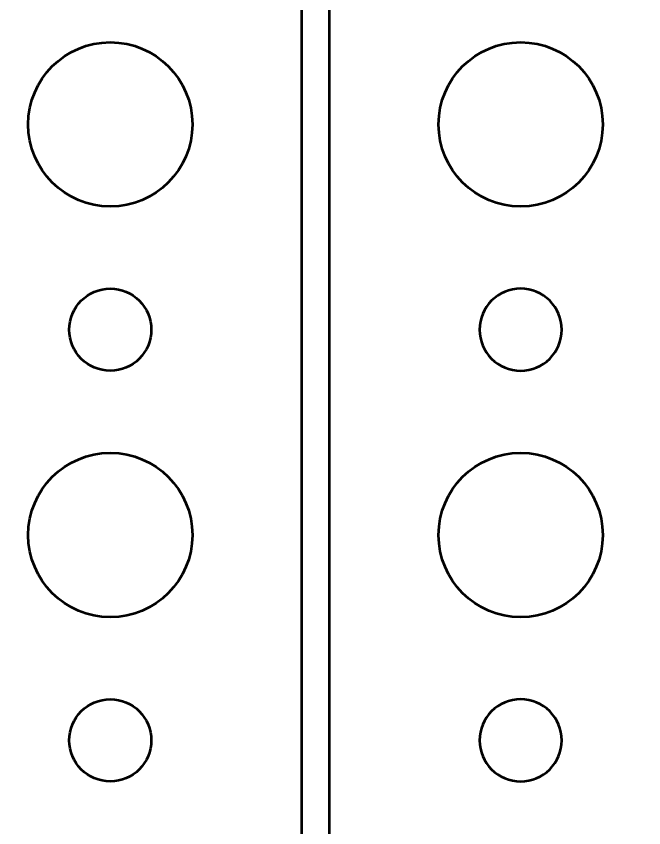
# Model space of a CAD drawing. Header units: centimetres. Extents: x -21.4 to 20.9, y -14.9 to 14.9.
# Drawn here: x -1.094 to 1.2, y -4.819 to -1.855 of the extents above; entities that cross this region are included whole.
import ezdxf

# ---------------------------------------------------------------- set-up
doc = ezdxf.new("R2010")
doc.units = ezdxf.units.CM
doc.header["$MEASUREMENT"] = 0
doc.layers.add('Layer 1', color=7, linetype='Continuous')

msp = doc.modelspace()

# ---------------------------------------------------------------- linework, layer by layer
at = {"layer": 'Layer 1', "lineweight": 53}
for centre in [(0.75001, -2.25001), (0.75001, -3.75001)]:
    msp.add_ellipse(centre, major_axis=(0, 0.30001), ratio=1, dxfattribs=at)
for points, knots in [([(-20.95, -14.45), (-20.95, -14.45), (-20.95, 14.45), (-20.95, 14.45), (-20.95, 14.45), (-20.95, 14.72614), (-20.72614, 14.95), (-20.45, 14.95), (-20.45, 14.95), (-20.45, 14.95), (-0.55, 14.95), (-0.55, 14.95), (-0.55, 14.95), (-0.27386, 14.95), (-0.05, 14.72614), (-0.05, 14.45), (-0.05, 14.45), (-0.05, 14.45), (-0.05, -14.45), (-0.05, -14.45), (-0.05, -14.45), (-0.05, -14.72614), (-0.27386, -14.95), (-0.55, -14.95), (-0.55, -14.95), (-0.55, -14.95), (-20.45, -14.95), (-20.45, -14.95), (-20.45, -14.95), (-20.72614, -14.95), (-20.95, -14.72614), (-20.95, -14.45)], [0, 0, 0, 0, 0.1111111, 0.1111111, 0.1111111, 0.1111111, 0.2222222, 0.2222222, 0.2222222, 0.2222222, 0.3333333, 0.3333333, 0.3333333, 0.3333333, 0.4444444, 0.4444444, 0.4444444, 0.4444444, 0.5555556, 0.5555556, 0.5555556, 0.5555556, 0.6666667, 0.6666667, 0.6666667, 0.6666667, 0.7777778, 0.7777778, 0.7777778, 0.7777778, 1, 1, 1, 1]), ([(0.05, -14.45), (0.05, -14.45), (0.05, 14.45), (0.05, 14.45), (0.05, 14.45), (0.05, 14.72614), (0.27386, 14.95), (0.55, 14.95), (0.55, 14.95), (0.55, 14.95), (20.45, 14.95), (20.45, 14.95), (20.45, 14.95), (20.72614, 14.95), (20.95, 14.72614), (20.95, 14.45), (20.95, 14.45), (20.95, 14.45), (20.95, -14.45), (20.95, -14.45), (20.95, -14.45), (20.95, -14.72614), (20.72614, -14.95), (20.45, -14.95), (20.45, -14.95), (20.45, -14.95), (0.55, -14.95), (0.55, -14.95), (0.55, -14.95), (0.27386, -14.95), (0.05, -14.72614), (0.05, -14.45)], [0, 0, 0, 0, 0.1111111, 0.1111111, 0.1111111, 0.1111111, 0.2222222, 0.2222222, 0.2222222, 0.2222222, 0.3333333, 0.3333333, 0.3333333, 0.3333333, 0.4444444, 0.4444444, 0.4444444, 0.4444444, 0.5555556, 0.5555556, 0.5555556, 0.5555556, 0.6666667, 0.6666667, 0.6666667, 0.6666667, 0.7777778, 0.7777778, 0.7777778, 0.7777778, 1, 1, 1, 1]), ([(-1.05, -2.25), (-1.05, -2.41569), (-0.91569, -2.55), (-0.75, -2.55), (-0.75, -2.55), (-0.58431, -2.55), (-0.45, -2.41569), (-0.45, -2.25), (-0.45, -2.25), (-0.45, -2.08431), (-0.58431, -1.95), (-0.75, -1.95), (-0.75, -1.95), (-0.91569, -1.95), (-1.05, -2.08431), (-1.05, -2.25)], [0, 0, 0, 0, 0.2, 0.2, 0.2, 0.2, 0.4, 0.4, 0.4, 0.4, 0.6, 0.6, 0.6, 0.6, 1, 1, 1, 1]), ([(-0.9, -3), (-0.9, -3.08284), (-0.83284, -3.15), (-0.75, -3.15), (-0.75, -3.15), (-0.66716, -3.15), (-0.6, -3.08284), (-0.6, -3), (-0.6, -3), (-0.6, -2.91716), (-0.66716, -2.85), (-0.75, -2.85), (-0.75, -2.85), (-0.83284, -2.85), (-0.9, -2.91716), (-0.9, -3)], [0, 0, 0, 0, 0.2, 0.2, 0.2, 0.2, 0.4, 0.4, 0.4, 0.4, 0.6, 0.6, 0.6, 0.6, 1, 1, 1, 1]), ([(0.6, -3), (0.6, -2.91716), (0.66716, -2.85), (0.75, -2.85), (0.75, -2.85), (0.83284, -2.85), (0.9, -2.91716), (0.9, -3), (0.9, -3), (0.9, -3.08284), (0.83284, -3.15), (0.75, -3.15), (0.75, -3.15), (0.66716, -3.15), (0.6, -3.08284), (0.6, -3)], [0, 0, 0, 0, 0.2, 0.2, 0.2, 0.2, 0.4, 0.4, 0.4, 0.4, 0.6, 0.6, 0.6, 0.6, 1, 1, 1, 1]), ([(-1.05, -3.75), (-1.05, -3.91569), (-0.91569, -4.05), (-0.75, -4.05), (-0.75, -4.05), (-0.58431, -4.05), (-0.45, -3.91569), (-0.45, -3.75), (-0.45, -3.75), (-0.45, -3.58431), (-0.58431, -3.45), (-0.75, -3.45), (-0.75, -3.45), (-0.91569, -3.45), (-1.05, -3.58431), (-1.05, -3.75)], [0, 0, 0, 0, 0.2, 0.2, 0.2, 0.2, 0.4, 0.4, 0.4, 0.4, 0.6, 0.6, 0.6, 0.6, 1, 1, 1, 1]), ([(-0.9, -4.5), (-0.9, -4.58284), (-0.83284, -4.65), (-0.75, -4.65), (-0.75, -4.65), (-0.66716, -4.65), (-0.6, -4.58284), (-0.6, -4.5), (-0.6, -4.5), (-0.6, -4.41716), (-0.66716, -4.35), (-0.75, -4.35), (-0.75, -4.35), (-0.83284, -4.35), (-0.9, -4.41716), (-0.9, -4.5)], [0, 0, 0, 0, 0.2, 0.2, 0.2, 0.2, 0.4, 0.4, 0.4, 0.4, 0.6, 0.6, 0.6, 0.6, 1, 1, 1, 1]), ([(0.6, -4.5), (0.6, -4.41716), (0.66716, -4.35), (0.75, -4.35), (0.75, -4.35), (0.83284, -4.35), (0.9, -4.41716), (0.9, -4.5), (0.9, -4.5), (0.9, -4.58284), (0.83284, -4.65), (0.75, -4.65), (0.75, -4.65), (0.66716, -4.65), (0.6, -4.58284), (0.6, -4.5)], [0, 0, 0, 0, 0.2, 0.2, 0.2, 0.2, 0.4, 0.4, 0.4, 0.4, 0.6, 0.6, 0.6, 0.6, 1, 1, 1, 1])]:
    msp.add_open_spline(points, degree=3, knots=knots, dxfattribs=at)

doc.saveas('drawing.dxf')
